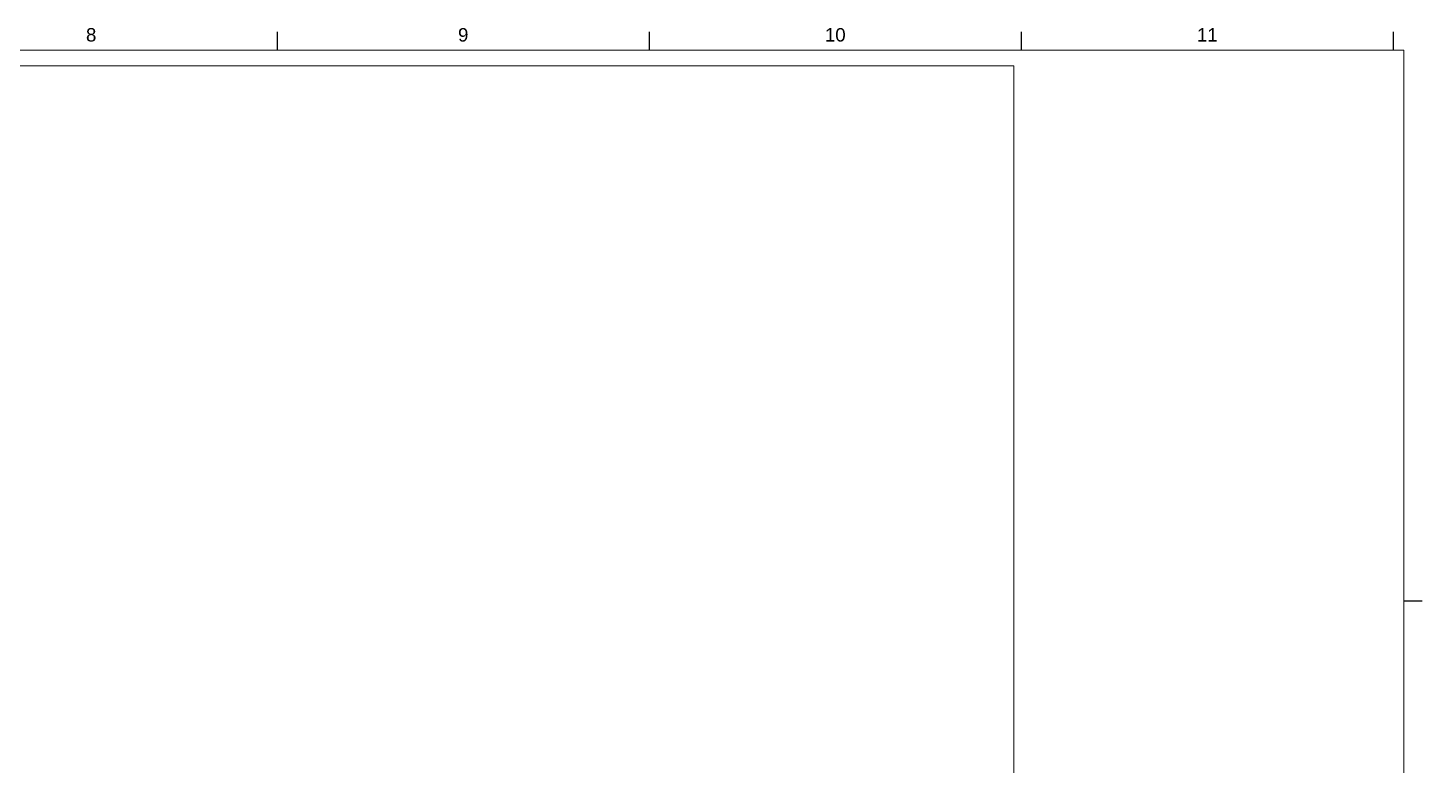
# Paper-space layout 'A722' of a CAD drawing. Header units: centimetres, sheet in millimetres. Extents: x 13 to 579, y 10 to 416.
# Drawn here: x 388.1 to 575.6, y 315.8 to 414.9 of the extents above; entities that cross this region are included whole.
import ezdxf
from ezdxf.enums import TextEntityAlignment as Align

# ---------------------------------------------------------------- set-up
doc = ezdxf.new("R2010")
doc.units = ezdxf.units.CM
for name, color, linetype, lineweight in [('G-ANNO-NPLT', 2, 'Continuous', 18), ('G-ANNO-TEXT', 3, 'Continuous', 18), ('G-ANNO-TTLB', 3, 'Continuous', 18)]:
    doc.layers.add(name, color=color, linetype=linetype, lineweight=lineweight)
doc.styles.add('ARIAL', font='arial.ttf')

psp = doc.layouts.new('A722')

# ---------------------------------------------------------------- linework, layer by layer
at = {"layer": 'G-ANNO-NPLT'}
psp.add_lwpolyline([(36.85, 409.77), (520.66, 409.77), (520.66, 228.47), (36.85, 228.47)], close=True, dxfattribs=at)
at = {"layer": 'G-ANNO-TTLB'}
for p, q in [((573.05, 411.89), (15.64, 411.89)), ((573.05, 13.48), (573.05, 411.89))]:
    psp.add_line(p, q, dxfattribs=at)
at = {"layer": 'G-ANNO-TTLB', "const_width": 0.18, "flags": 128}
for points in [[(421.64, 414.39), (421.64, 411.89)], [(471.64, 414.39), (471.64, 411.89)], [(521.64, 414.39), (521.64, 411.89)], [(571.64, 414.39), (571.64, 411.89)], [(575.55, 337.89), (573.05, 337.89)]]:
    psp.add_lwpolyline(points, dxfattribs=at)

# ---------------------------------------------------------------- texts
at = {"layer": 'G-ANNO-TEXT', "style": 'ARIAL'}
for s, p in [('8', (396.64, 413.96)), ('9', (446.64, 413.96)), ('10', (496.64, 413.96)), ('11', (546.64, 413.96))]:
    psp.add_text(s, height=1.8, dxfattribs=at).set_placement(p, align=Align.MIDDLE_CENTER)

doc.saveas('drawing.dxf')
